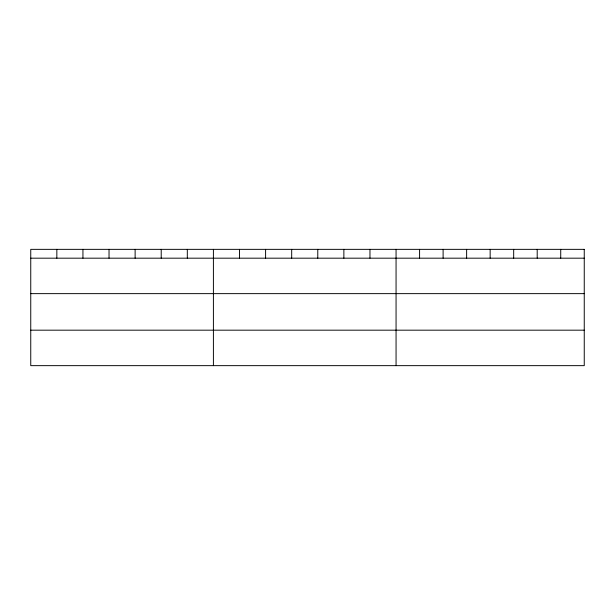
<?xml version="1.0" encoding="UTF-8"?>
<svg xmlns="http://www.w3.org/2000/svg" width="615" height="615" viewBox="0 0 615 615"><rect width="100%" height="100%" fill="white"/><g stroke="black" fill="none" stroke-linecap="round" stroke-linejoin="round"><path stroke-width="0.92" d="M30.75 258.177L584.25 258.177M30.75 293.639L584.25 293.639M30.75 330.178L584.25 330.178M560.726 249.352L560.726 258.177M537.202 249.352L537.202 258.177M513.679 249.352L513.679 258.177M490.155 249.352L490.155 258.177M466.631 249.352L466.631 258.177M443.108 249.352L443.108 258.177M419.584 249.352L419.584 258.177M396.06 249.352L396.06 365.648M369.969 249.352L369.969 258.177M343.87 249.352L343.87 258.177M317.778 249.352L317.778 258.177M291.687 249.352L291.687 258.177M265.595 249.352L265.595 258.177M239.496 249.352L239.496 258.177M213.405 249.352L213.405 365.648M187.314 249.352L187.314 258.177M161.215 249.352L161.215 258.177M135.123 249.352L135.123 258.177M109.032 249.352L109.032 258.177M82.94 249.352L82.94 258.177M56.841 249.352L56.841 258.177M584.25 249.352L30.75 249.352L30.75 365.648L584.25 365.648L584.25 249.352"/></g></svg>
